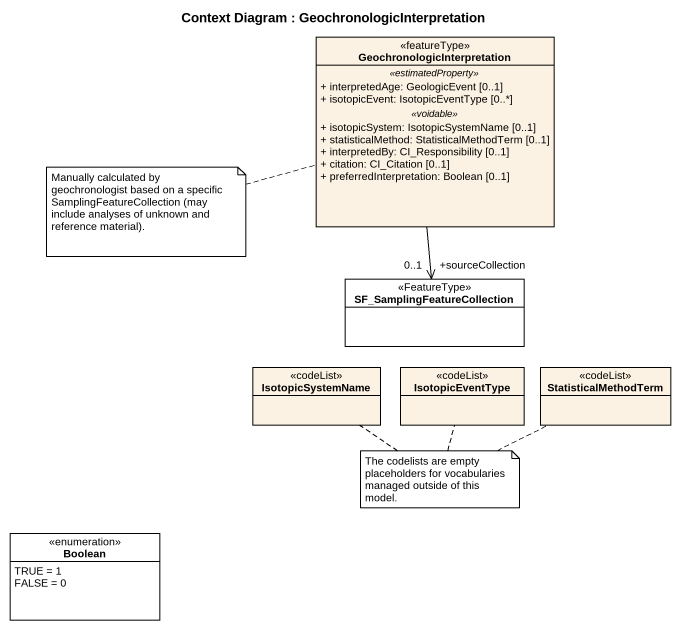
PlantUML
@startuml
title Context Diagram : GeochronologicInterpretation
hide circle
hide empty members
skinparam classAttributeIconSize 0
class GeochronologicInterpretation <<featureType>> #FCF2E3 {
  .. <<estimatedProperty>> ..
  + interpretedAge: GeologicEvent [0..1]
  + isotopicEvent: IsotopicEventType [0..*]
  .. <<voidable>> ..
  + isotopicSystem: IsotopicSystemName [0..1]
  + statisticalMethod: StatisticalMethodTerm [0..1]
  + interpretedBy: CI_Responsibility [0..1]
  + citation: CI_Citation [0..1]
  + preferredInterpretation: Boolean [0..1]
}
class SF_SamplingFeatureCollection <<FeatureType>> #FFFFFF
class IsotopicSystemName <<codeList>> #FCF2E3
class IsotopicEventType <<codeList>> #FCF2E3
class StatisticalMethodTerm <<codeList>> #FCF2E3
enum Boolean #FFFFFF {
  TRUE = 1
  FALSE = 0
}
GeochronologicInterpretation --> "+sourceCollection\n0..1" SF_SamplingFeatureCollection
note left of GeochronologicInterpretation : Manually calculated by geochronologist based on a specific SamplingFeatureCollection (may include analyses of unknown and reference material).
note as N2
  The codelists are empty placeholders for vocabularies managed outside of this model.
end note
N2 .. IsotopicEventType
N2 .. StatisticalMethodTerm
N2 .. IsotopicSystemName
@enduml
